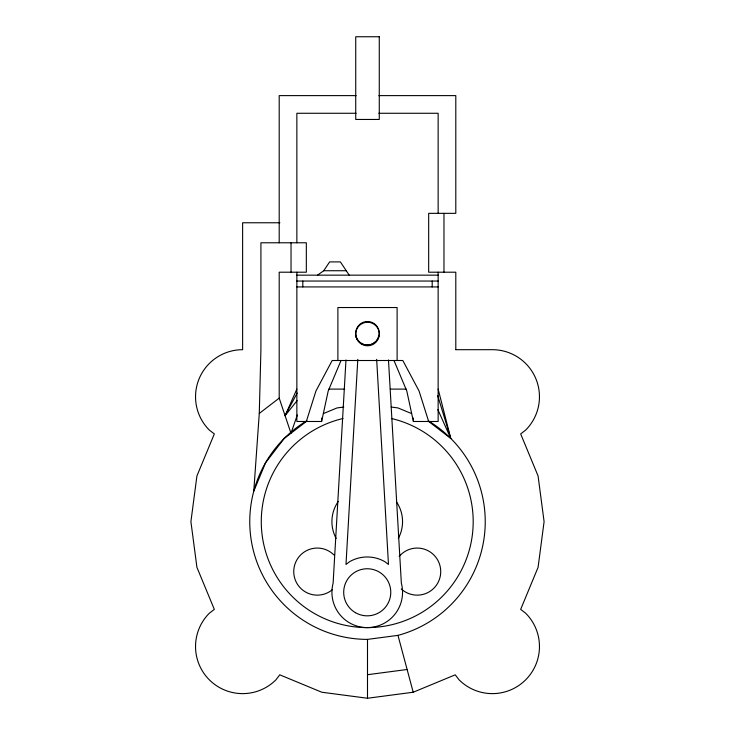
<?xml version="1.0" encoding="UTF-8"?>
<svg xmlns="http://www.w3.org/2000/svg" width="735" height="735" viewBox="0 0 735 735"><rect width="100%" height="100%" fill="white"/><g stroke="black" fill="none" stroke-linecap="round" stroke-linejoin="round"><path stroke-width="1.1" d="M306.872 421.054L284.252 438.409L265.546 462.793L253.777 491.182L259.28 413.428L260.916 349.685L260.916 242.78L306.33 242.78L306.33 272.207L279.199 272.207L279.199 398.14L290.977 433.246L297.344 414.944M345.983 359.939L333.12 583.149A35.317 35.317 0 0 0 367.234 627.607A35.317 35.317 0 0 0 401.347 583.149L388.484 359.939M357.807 359.341L345.992 564.452L349.575 561.705A35.317 35.317 0 0 1 384.892 561.705L388.475 564.452L376.66 359.341M296.857 272.207L296.857 421.486L321.618 421.486L328.205 391.002L341.012 360.508M306.33 421.486L315.94 391.002L332.183 360.508L402.817 360.508L419.06 391.002L428.67 421.486M297.124 400.63L285.088 415.698L296.857 389.109M285.088 415.698L297.17 393.05M317.548 275.156L323.731 270.737L329.62 261.908L340.388 261.908L349.217 275.156M259.28 413.428L279.199 398.14M323.409 413.575L337.025 407.934L343.796 407.043M279.879 222.769L242.623 222.769L242.623 349.685A47.095 47.095 0 0 0 209.328 430.076L214.326 433.916L196.925 475.949L190.907 521.657L196.925 567.356L214.326 609.388L209.328 613.229A47.095 47.095 0 0 0 209.328 679.829A47.095 47.095 0 0 0 275.928 679.829L279.769 674.822L321.792 692.232L367.5 698.25L413.208 692.232L455.231 674.822L459.072 679.829A47.095 47.095 0 0 0 525.672 679.829A47.095 47.095 0 0 0 525.672 613.229L520.674 609.388L538.075 567.356L544.093 521.657L538.075 475.949L520.674 433.916L525.672 430.076A47.095 47.095 0 0 0 492.376 349.685L455.709 349.685M306.688 420.843A117.729 117.729 0 0 0 367.5 639.386L397.975 635.371A117.729 117.729 0 0 0 428.312 420.843M367.5 674.702L407.116 669.493M356.126 95.614L279.199 95.614L279.199 242.78M378.874 95.614L455.801 95.614L455.801 213.343L428.67 213.343L428.67 272.207L455.801 272.207L455.801 349.685M356.126 113.273L296.857 113.273L296.857 242.78M378.874 113.273L438.143 113.273L438.143 213.343M323.731 270.737L346.277 270.737M296.857 275.156L438.143 275.156M296.857 281.046L438.143 281.046M296.857 286.926L438.143 286.926M328.802 389.109L344.678 389.109M390.322 389.109L406.198 389.109M393.988 360.508L406.795 391.002L413.382 421.486L438.143 421.486L438.143 272.207M391.204 407.043L397.975 407.934L411.591 413.575M428.174 421.081L450.748 438.409L438.143 389.109M437.876 409.652L450.748 438.409L437.729 395.678M397.975 635.371L413.208 692.232M443.968 213.343L443.968 272.207M432.198 281.046L432.198 286.926M413.382 418.068L413.382 421.486M397.111 360.508L397.111 307.533L337.889 307.533L337.889 360.508M367.5 639.386L367.5 698.25M321.618 418.068L321.618 421.486M302.802 281.046L302.802 286.926M291.032 242.78L291.032 272.207M378.608 336.327A11.769 11.769 0 0 1 376.246 340.856M375.557 341.61A11.769 11.769 0 0 1 355.859 336.327M332.422 589.635A23.548 23.548 0 0 1 299.696 587.256A23.548 23.548 0 0 1 301.129 554.475A23.548 23.548 0 0 1 333.938 554.953M396.744 502.253A35.317 35.317 0 0 1 398.315 538.424M336.152 538.424A35.317 35.317 0 0 1 338.302 501.399M391.452 418.5A105.959 105.959 0 0 1 454.653 581.523A105.959 105.959 0 0 1 279.815 581.523A105.959 105.959 0 0 1 343.015 418.5M399.151 556.459A23.548 23.548 0 0 1 432.584 553.795A23.548 23.548 0 0 1 434.771 587.265A23.548 23.548 0 0 1 401.273 588.955M379.269 36.75L355.731 36.75L355.731 119.456L379.269 119.456L379.269 36.75M361.611 344.219A11.769 11.769 0 0 0 379.269 334.021A11.769 11.769 0 0 0 361.611 323.823A11.769 11.769 0 0 0 361.611 344.219M355.464 612.687A23.548 23.548 0 0 0 390.781 592.291A23.548 23.548 0 0 0 355.464 571.904A23.548 23.548 0 0 0 355.464 612.687M361.611 343.484A11.769 11.769 0 0 0 379.269 333.286A11.769 11.769 0 0 0 361.611 323.088A11.769 11.769 0 0 0 361.611 343.484"/></g></svg>
